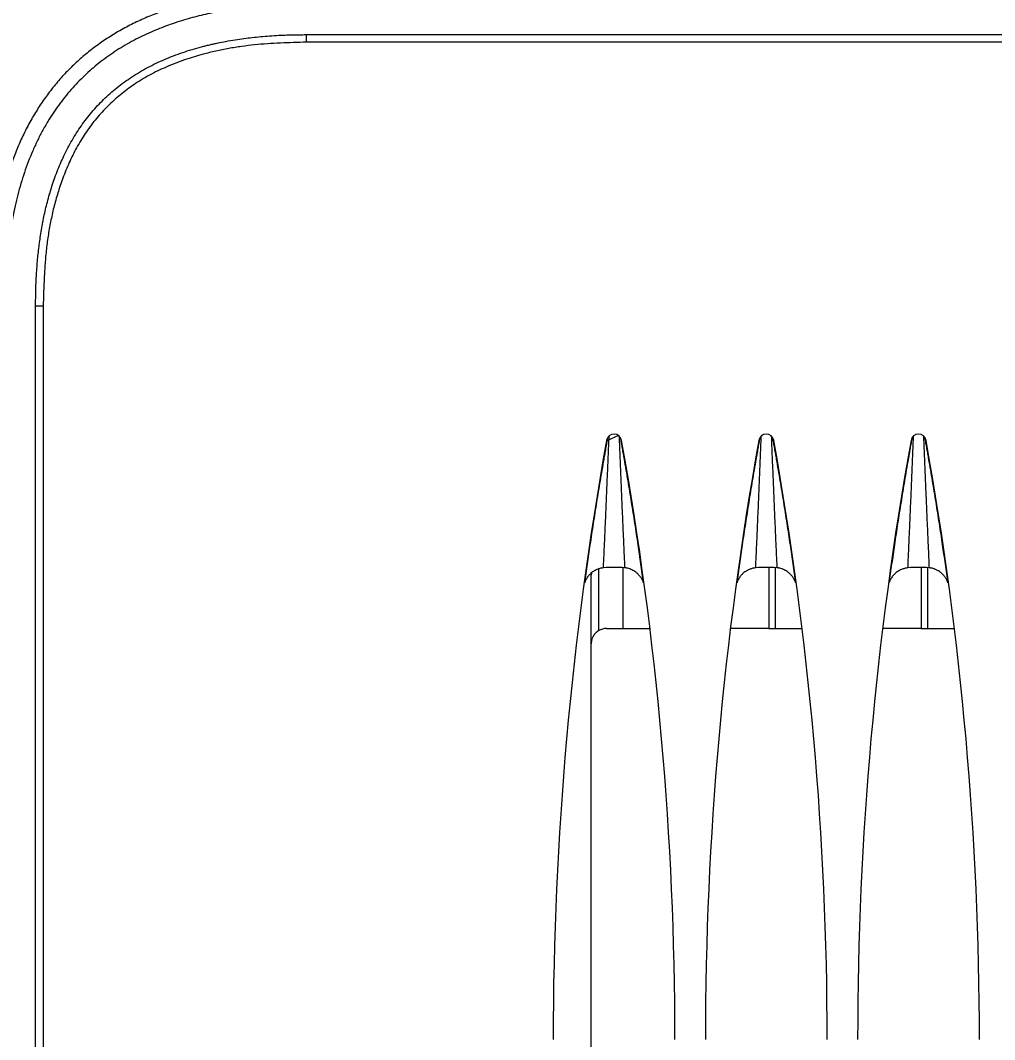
# Model space of a CAD drawing. Header units: metres. Extents: x -101133.8 to -101066.7, y -24899.3 to -24824.7.
# Drawn here: x -101103.0335 to -101102.9695, y -24833.4805 to -24833.4136 of the extents above; entities that cross this region are included whole.
import ezdxf

# ---------------------------------------------------------------- set-up
doc = ezdxf.new("R2010")
doc.units = ezdxf.units.M
doc.header["$LTSCALE"] = 0.2
doc.header["$PDSIZE"] = -5
doc.layers.add('CMT-COTATION DIVERS', color=1, linetype='Continuous')
doc.layers.add('CMT-CVC-MATERIEL', color=30, linetype='Continuous')
doc.styles.get("Standard").update_dxf_attribs({"font": 'arial.ttf'})
doc.dimstyles.get("Standard").update_dxf_attribs({"dimtxt": 0.18, "dimasz": 0.18, "dimexe": 0.18, "dimexo": 0.0625, "dimgap": 0.09, "dimtad": 0, "dimtih": 1, "dimtoh": 1, "dimdec": 4, "dimzin": 0, "dimdsep": 46, "dimtxsty": 'Standard', "dimcen": 0.09, "dimadec": 0, "dimazin": 0, "dimtfac": 1, "dimtdec": 4, "dimtofl": 0, "dimtmove": 0, "dimatfit": 3, "dimfxl": 1, "dimtolj": 1, "dimtzin": 0, "dimarcsym": 0})

# ---------------------------------------------------------------- blocks, each defined once
blk = doc.blocks.new('Cassette 600x600')
at = {"linetype": 'Continuous', "lineweight": 13}
for p, q in [((-20465.93, 461.005), (-20095.53, 461.005)), ((-20095.53, 461.005), (-20095.53, 460.505)), ((-20095.53, 460.505), (-20465.93, 460.505)), ((-20078.23, 443.205), (-20077.73, 443.205)), ((-20078.23, 72.805), (-20078.23, 443.205)), ((-20077.73, 443.205), (-20077.73, 72.805)), ((-20168.291, 424.505), (-20113.23, 424.505)), ((-20113.076, 424.493), (-20113.23, 424.505)), ((-20112.819, 424.019), (-20116.872, 424.019)), ((-20105.73, 423.702), (-20105.73, 423.736)), ((-20105.633, 423.686), (-20105.651, 423.722)), ((-20116.73, 423.505), (-20116.73, 422.832)), ((-20112.73, 423.527), (-20112.74, 423.7)), ((-20104.051, 422.724), (-20104.415, 423.469)), ((-20116.73, 422.832), (-20116.73, 422.422)), ((-20116.73, 422.422), (-20116.73, 420.649)), ((-20112.733, 422.422), (-20116.73, 422.422)), ((-20112.74, 422.31), (-20112.73, 422.483)), ((-20105.73, 422.274), (-20105.73, 422.308)), ((-20112.23, 421.246), (-20112.23, 421.28)), ((-20116.73, 412.832), (-20116.73, 415.361)), ((-20112.73, 413.527), (-20112.74, 413.7)), ((-20105.73, 413.702), (-20105.73, 413.736)), ((-20112.73, 412.832), (-20116.73, 412.832)), ((-20116.73, 412.832), (-20116.73, 412.421)), ((-20116.73, 412.421), (-20116.73, 410.649)), ((-20112.733, 412.421), (-20116.73, 412.421)), ((-20112.74, 412.31), (-20112.73, 412.483)), ((-20105.73, 412.274), (-20105.73, 412.308)), ((-20112.23, 411.246), (-20112.23, 411.28)), ((-20116.73, 402.832), (-20116.73, 405.361)), ((-20112.23, 404.73), (-20112.23, 404.764)), ((-20112.73, 403.527), (-20112.74, 403.7)), ((-20105.73, 403.702), (-20105.73, 403.736)), ((-20112.73, 402.832), (-20116.73, 402.832)), ((-20116.73, 402.832), (-20116.73, 402.421)), ((-20116.73, 402.421), (-20116.73, 400.649)), ((-20112.733, 402.421), (-20116.73, 402.421)), ((-20112.74, 402.31), (-20112.73, 402.483)), ((-20105.73, 402.274), (-20105.73, 402.308)), ((-20112.23, 401.246), (-20112.23, 401.28))]:
    blk.add_line(p, q, dxfattribs=at)
for centre, radius, start, end in [((-20143.73, 204.505), 222.5, 79.81251, 90), ((-20117.73, 423.505), 1, 0, 30.92657), ((-20104.465, 423.005), 0.5, 280.18749, 79.81251), ((-20143.73, 641.505), 222.5, 270, 280.18749), ((-20143.73, 194.505), 222.5, 79.81251, 90), ((-20104.465, 413.005), 0.5, 280.18749, 79.81251), ((-20143.73, 631.505), 222.5, 270, 280.18749), ((-20143.73, 184.505), 222.5, 79.81251, 90), ((-20104.465, 403.005), 0.5, 280.18749, 79.81251), ((-20143.73, 621.505), 222.5, 270, 280.18749)]:
    blk.add_arc(centre, radius, start, end, dxfattribs=at)
for points, knots in [([(-20074.73, 443.205), (-20074.743, 443.605), (-20074.756, 444.005), (-20074.772, 444.405), (-20074.788, 444.805), (-20074.807, 445.205), (-20074.83, 445.603), (-20074.853, 446), (-20074.88, 446.394), (-20074.917, 446.797), (-20074.954, 447.2), (-20074.999, 447.612), (-20075.049, 447.988), (-20075.099, 448.363), (-20075.153, 448.703), (-20075.217, 449.052), (-20075.28, 449.4), (-20075.353, 449.757), (-20075.434, 450.108), (-20075.514, 450.458), (-20075.602, 450.803), (-20075.701, 451.153), (-20075.799, 451.502), (-20075.909, 451.856), (-20076.019, 452.184), (-20076.128, 452.511), (-20076.237, 452.812), (-20076.357, 453.116), (-20076.476, 453.42), (-20076.605, 453.728), (-20076.741, 454.03), (-20076.877, 454.331), (-20077.02, 454.626), (-20077.173, 454.921), (-20077.327, 455.215), (-20077.491, 455.508), (-20077.657, 455.785), (-20077.822, 456.062), (-20077.99, 456.322), (-20078.167, 456.581), (-20078.343, 456.839), (-20078.53, 457.095), (-20078.723, 457.345), (-20078.917, 457.594), (-20079.118, 457.837), (-20079.326, 458.073), (-20079.534, 458.309), (-20079.75, 458.539), (-20079.973, 458.762), (-20080.196, 458.985), (-20080.426, 459.201), (-20080.662, 459.409), (-20080.898, 459.617), (-20081.141, 459.818), (-20081.39, 460.012), (-20081.64, 460.205), (-20081.896, 460.392), (-20082.154, 460.568), (-20082.412, 460.745), (-20082.673, 460.913), (-20082.95, 461.078), (-20083.227, 461.244), (-20083.52, 461.408), (-20083.814, 461.562), (-20084.109, 461.715), (-20084.404, 461.858), (-20084.705, 461.994), (-20085.007, 462.13), (-20085.315, 462.259), (-20085.619, 462.378), (-20085.923, 462.497), (-20086.224, 462.607), (-20086.551, 462.716), (-20086.879, 462.826), (-20087.233, 462.935), (-20087.582, 463.034), (-20087.932, 463.133), (-20088.276, 463.221), (-20088.627, 463.301), (-20088.978, 463.382), (-20089.335, 463.455), (-20089.683, 463.518), (-20090.032, 463.582), (-20090.372, 463.636), (-20090.747, 463.686), (-20091.123, 463.736), (-20091.535, 463.781), (-20091.938, 463.818), (-20092.341, 463.855), (-20092.735, 463.882), (-20093.132, 463.905), (-20093.53, 463.928), (-20093.93, 463.947), (-20094.33, 463.963), (-20094.73, 463.979), (-20095.13, 463.992), (-20095.53, 464.005)], [0, 0, 0, 0, 1, 1, 1, 2, 2, 2, 3, 3, 3, 4, 4, 4, 5, 5, 5, 6, 6, 6, 7, 7, 7, 8, 8, 8, 9, 9, 9, 10, 10, 10, 11, 11, 11, 12, 12, 12, 13, 13, 13, 14, 14, 14, 15, 15, 15, 16, 16, 16, 17, 17, 17, 18, 18, 18, 19, 19, 19, 20, 20, 20, 21, 21, 21, 22, 22, 22, 23, 23, 23, 24, 24, 24, 25, 25, 25, 26, 26, 26, 27, 27, 27, 28, 28, 28, 29, 29, 29, 30, 30, 30, 31, 31, 31, 32, 32, 32, 32]), ([(-20075.73, 443.205), (-20075.743, 443.59), (-20075.755, 443.974), (-20075.77, 444.358), (-20075.785, 444.742), (-20075.803, 445.126), (-20075.825, 445.51), (-20075.847, 445.894), (-20075.874, 446.278), (-20075.908, 446.66), (-20075.942, 447.041), (-20075.982, 447.419), (-20076.033, 447.805), (-20076.085, 448.191), (-20076.147, 448.584), (-20076.219, 448.975), (-20076.292, 449.367), (-20076.376, 449.756), (-20076.467, 450.135), (-20076.558, 450.514), (-20076.657, 450.883), (-20076.778, 451.28), (-20076.9, 451.676), (-20077.045, 452.101), (-20077.155, 452.403), (-20077.242, 452.644), (-20077.307, 452.808), (-20077.382, 452.99), (-20077.457, 453.172), (-20077.542, 453.374), (-20077.629, 453.568), (-20077.716, 453.763), (-20077.804, 453.951), (-20077.896, 454.137), (-20077.988, 454.323), (-20078.084, 454.509), (-20078.185, 454.695), (-20078.287, 454.882), (-20078.394, 455.07), (-20078.505, 455.255), (-20078.615, 455.44), (-20078.729, 455.622), (-20078.847, 455.801), (-20078.965, 455.98), (-20079.087, 456.157), (-20079.213, 456.331), (-20079.339, 456.506), (-20079.47, 456.679), (-20079.602, 456.845), (-20079.734, 457.012), (-20079.867, 457.172), (-20080.005, 457.33), (-20080.142, 457.488), (-20080.283, 457.644), (-20080.428, 457.796), (-20080.573, 457.949), (-20080.721, 458.098), (-20080.872, 458.243), (-20081.022, 458.388), (-20081.175, 458.529), (-20081.335, 458.67), (-20081.496, 458.811), (-20081.664, 458.952), (-20081.834, 459.088), (-20082.004, 459.224), (-20082.175, 459.355), (-20082.351, 459.483), (-20082.527, 459.612), (-20082.708, 459.737), (-20082.885, 459.855), (-20083.063, 459.973), (-20083.237, 460.084), (-20083.435, 460.203), (-20083.634, 460.323), (-20083.856, 460.45), (-20084.075, 460.568), (-20084.294, 460.687), (-20084.51, 460.797), (-20084.73, 460.904), (-20084.95, 461.01), (-20085.175, 461.112), (-20085.399, 461.209), (-20085.624, 461.306), (-20085.849, 461.398), (-20086.081, 461.486), (-20086.314, 461.575), (-20086.554, 461.662), (-20086.793, 461.742), (-20087.033, 461.823), (-20087.272, 461.899), (-20087.515, 461.971), (-20087.757, 462.042), (-20088.003, 462.11), (-20088.244, 462.172), (-20088.486, 462.235), (-20088.724, 462.292), (-20088.98, 462.35), (-20089.237, 462.407), (-20089.512, 462.464), (-20089.783, 462.515), (-20090.054, 462.567), (-20090.321, 462.613), (-20090.59, 462.655), (-20090.859, 462.696), (-20091.131, 462.734), (-20091.402, 462.767), (-20091.672, 462.8), (-20091.942, 462.829), (-20092.216, 462.853), (-20092.489, 462.878), (-20092.766, 462.898), (-20093.043, 462.915), (-20093.319, 462.932), (-20093.595, 462.945), (-20093.871, 462.956), (-20094.147, 462.967), (-20094.424, 462.976), (-20094.7, 462.984), (-20094.977, 462.992), (-20095.253, 462.999), (-20095.53, 463.005)], [0, 0, 0, 0, 1, 1, 1, 2, 2, 2, 3, 3, 3, 4, 4, 4, 5, 5, 5, 6, 6, 6, 7, 7, 7, 8, 8, 8, 9, 9, 9, 10, 10, 10, 11, 11, 11, 12, 12, 12, 13, 13, 13, 14, 14, 14, 15, 15, 15, 16, 16, 16, 17, 17, 17, 18, 18, 18, 19, 19, 19, 20, 20, 20, 21, 21, 21, 22, 22, 22, 23, 23, 23, 24, 24, 24, 25, 25, 25, 26, 26, 26, 27, 27, 27, 28, 28, 28, 29, 29, 29, 30, 30, 30, 31, 31, 31, 32, 32, 32, 33, 33, 33, 34, 34, 34, 35, 35, 35, 36, 36, 36, 37, 37, 37, 38, 38, 38, 39, 39, 39, 40, 40, 40, 40]), ([(-20095.53, 461.005), (-20095.206, 461.003), (-20094.882, 461), (-20094.558, 460.992), (-20094.234, 460.984), (-20093.91, 460.971), (-20093.587, 460.952), (-20093.263, 460.934), (-20092.939, 460.911), (-20092.617, 460.882), (-20092.295, 460.854), (-20091.974, 460.82), (-20091.649, 460.779), (-20091.324, 460.739), (-20090.995, 460.692), (-20090.666, 460.638), (-20090.337, 460.584), (-20090.009, 460.523), (-20089.689, 460.457), (-20089.37, 460.391), (-20089.058, 460.319), (-20088.723, 460.231), (-20088.387, 460.143), (-20088.028, 460.038), (-20087.769, 459.958), (-20087.55, 459.89), (-20087.403, 459.839), (-20087.238, 459.781), (-20087.073, 459.722), (-20086.89, 459.655), (-20086.713, 459.587), (-20086.537, 459.518), (-20086.366, 459.448), (-20086.196, 459.375), (-20086.026, 459.301), (-20085.857, 459.225), (-20085.686, 459.144), (-20085.516, 459.063), (-20085.344, 458.977), (-20085.174, 458.888), (-20085.005, 458.799), (-20084.838, 458.707), (-20084.673, 458.612), (-20084.508, 458.516), (-20084.345, 458.418), (-20084.184, 458.315), (-20084.023, 458.212), (-20083.864, 458.105), (-20083.709, 457.996), (-20083.554, 457.887), (-20083.403, 457.776), (-20083.254, 457.661), (-20083.105, 457.546), (-20082.959, 457.427), (-20082.815, 457.305), (-20082.671, 457.183), (-20082.53, 457.057), (-20082.393, 456.93), (-20082.256, 456.802), (-20082.123, 456.672), (-20081.989, 456.535), (-20081.855, 456.397), (-20081.721, 456.252), (-20081.591, 456.106), (-20081.461, 455.959), (-20081.336, 455.81), (-20081.213, 455.658), (-20081.091, 455.505), (-20080.972, 455.349), (-20080.858, 455.192), (-20080.743, 455.036), (-20080.634, 454.879), (-20080.524, 454.711), (-20080.414, 454.543), (-20080.302, 454.364), (-20080.195, 454.185), (-20080.089, 454.006), (-20079.988, 453.827), (-20079.891, 453.645), (-20079.794, 453.462), (-20079.7, 453.277), (-20079.611, 453.091), (-20079.522, 452.905), (-20079.438, 452.719), (-20079.355, 452.527), (-20079.272, 452.334), (-20079.192, 452.136), (-20079.115, 451.936), (-20079.039, 451.736), (-20078.966, 451.534), (-20078.898, 451.336), (-20078.831, 451.138), (-20078.768, 450.943), (-20078.704, 450.729), (-20078.64, 450.514), (-20078.575, 450.279), (-20078.531, 450.115), (-20078.502, 450.006), (-20078.482, 449.927), (-20078.46, 449.841), (-20078.439, 449.755), (-20078.416, 449.66), (-20078.394, 449.566), (-20078.372, 449.472), (-20078.351, 449.378), (-20078.331, 449.29), (-20078.311, 449.202), (-20078.293, 449.118), (-20078.272, 449.013), (-20078.214, 448.732), (-20078.132, 448.295), (-20078.067, 447.895), (-20078.003, 447.495), (-20077.956, 447.132), (-20077.915, 446.768), (-20077.874, 446.403), (-20077.839, 446.038), (-20077.811, 445.634), (-20077.783, 445.231), (-20077.763, 444.789), (-20077.753, 444.498), (-20077.749, 444.375), (-20077.746, 444.279), (-20077.744, 444.175), (-20077.742, 444.072), (-20077.74, 443.961), (-20077.738, 443.852), (-20077.736, 443.743), (-20077.735, 443.636), (-20077.733, 443.528), (-20077.732, 443.421), (-20077.731, 443.313), (-20077.73, 443.205)], [0, 0, 0, 0, 1, 1, 1, 2, 2, 2, 3, 3, 3, 4, 4, 4, 5, 5, 5, 6, 6, 6, 7, 7, 7, 8, 8, 8, 9, 9, 9, 10, 10, 10, 11, 11, 11, 12, 12, 12, 13, 13, 13, 14, 14, 14, 15, 15, 15, 16, 16, 16, 17, 17, 17, 18, 18, 18, 19, 19, 19, 20, 20, 20, 21, 21, 21, 22, 22, 22, 23, 23, 23, 24, 24, 24, 25, 25, 25, 26, 26, 26, 27, 27, 27, 28, 28, 28, 29, 29, 29, 30, 30, 30, 31, 31, 31, 32, 32, 32, 33, 33, 33, 34, 34, 34, 35, 35, 35, 36, 36, 36, 37, 37, 37, 38, 38, 38, 39, 39, 39, 40, 40, 40, 41, 41, 41, 42, 42, 42, 43, 43, 43, 44, 44, 44, 44]), ([(-20078.23, 443.205), (-20078.237, 443.491), (-20078.244, 443.776), (-20078.253, 444.061), (-20078.262, 444.347), (-20078.272, 444.632), (-20078.284, 444.917), (-20078.297, 445.202), (-20078.312, 445.487), (-20078.332, 445.772), (-20078.351, 446.056), (-20078.375, 446.341), (-20078.404, 446.625), (-20078.432, 446.908), (-20078.466, 447.19), (-20078.506, 447.473), (-20078.546, 447.756), (-20078.592, 448.04), (-20078.642, 448.318), (-20078.691, 448.596), (-20078.746, 448.867), (-20078.811, 449.156), (-20078.876, 449.445), (-20078.952, 449.751), (-20079.014, 449.987), (-20079.076, 450.223), (-20079.125, 450.389), (-20079.181, 450.573), (-20079.237, 450.757), (-20079.301, 450.958), (-20079.366, 451.153), (-20079.432, 451.348), (-20079.5, 451.537), (-20079.572, 451.726), (-20079.644, 451.915), (-20079.72, 452.104), (-20079.8, 452.291), (-20079.879, 452.478), (-20079.962, 452.663), (-20080.049, 452.846), (-20080.136, 453.029), (-20080.227, 453.211), (-20080.322, 453.39), (-20080.417, 453.568), (-20080.515, 453.744), (-20080.619, 453.92), (-20080.724, 454.097), (-20080.835, 454.274), (-20080.942, 454.436), (-20081.048, 454.597), (-20081.149, 454.742), (-20081.256, 454.889), (-20081.363, 455.035), (-20081.476, 455.183), (-20081.592, 455.327), (-20081.707, 455.471), (-20081.826, 455.611), (-20081.947, 455.749), (-20082.069, 455.887), (-20082.194, 456.022), (-20082.322, 456.154), (-20082.45, 456.286), (-20082.581, 456.416), (-20082.715, 456.542), (-20082.849, 456.668), (-20082.986, 456.791), (-20083.126, 456.91), (-20083.265, 457.03), (-20083.408, 457.146), (-20083.553, 457.259), (-20083.698, 457.372), (-20083.847, 457.482), (-20083.996, 457.587), (-20084.146, 457.693), (-20084.297, 457.794), (-20084.45, 457.891), (-20084.603, 457.989), (-20084.759, 458.084), (-20084.917, 458.175), (-20085.075, 458.266), (-20085.234, 458.354), (-20085.395, 458.439), (-20085.557, 458.523), (-20085.719, 458.605), (-20085.884, 458.683), (-20086.049, 458.761), (-20086.216, 458.837), (-20086.382, 458.909), (-20086.549, 458.981), (-20086.715, 459.049), (-20086.888, 459.116), (-20087.061, 459.183), (-20087.24, 459.249), (-20087.401, 459.307), (-20087.562, 459.364), (-20087.705, 459.414), (-20087.919, 459.481), (-20088.17, 459.559), (-20088.519, 459.663), (-20088.844, 459.749), (-20089.169, 459.836), (-20089.47, 459.906), (-20089.781, 459.971), (-20090.091, 460.037), (-20090.409, 460.096), (-20090.727, 460.148), (-20091.045, 460.201), (-20091.361, 460.245), (-20091.68, 460.282), (-20091.999, 460.319), (-20092.319, 460.35), (-20092.64, 460.375), (-20092.96, 460.4), (-20093.281, 460.42), (-20093.602, 460.436), (-20093.923, 460.452), (-20094.244, 460.465), (-20094.565, 460.476), (-20094.887, 460.487), (-20095.208, 460.496), (-20095.53, 460.505)], [0, 0, 0, 0, 1, 1, 1, 2, 2, 2, 3, 3, 3, 4, 4, 4, 5, 5, 5, 6, 6, 6, 7, 7, 7, 8, 8, 8, 9, 9, 9, 10, 10, 10, 11, 11, 11, 12, 12, 12, 13, 13, 13, 14, 14, 14, 15, 15, 15, 16, 16, 16, 17, 17, 17, 18, 18, 18, 19, 19, 19, 20, 20, 20, 21, 21, 21, 22, 22, 22, 23, 23, 23, 24, 24, 24, 25, 25, 25, 26, 26, 26, 27, 27, 27, 28, 28, 28, 29, 29, 29, 30, 30, 30, 31, 31, 31, 32, 32, 32, 33, 33, 33, 34, 34, 34, 35, 35, 35, 36, 36, 36, 37, 37, 37, 38, 38, 38, 39, 39, 39, 40, 40, 40, 40]), ([(-20116.872, 424.019), (-20116.874, 424.023), (-20116.877, 424.027), (-20116.879, 424.031), (-20116.882, 424.035), (-20116.884, 424.039), (-20116.887, 424.044), (-20116.89, 424.048), (-20116.893, 424.053), (-20116.896, 424.057), (-20116.899, 424.062), (-20116.903, 424.068), (-20116.907, 424.073), (-20116.911, 424.079), (-20116.915, 424.085), (-20116.92, 424.092), (-20116.925, 424.098), (-20116.93, 424.105), (-20116.935, 424.112), (-20116.94, 424.119), (-20116.946, 424.126), (-20116.952, 424.134), (-20116.958, 424.141), (-20116.964, 424.149), (-20116.971, 424.156), (-20116.978, 424.164), (-20116.985, 424.172), (-20116.992, 424.18), (-20117, 424.188), (-20117.007, 424.196), (-20117.015, 424.205), (-20117.023, 424.213), (-20117.032, 424.221), (-20117.04, 424.229), (-20117.048, 424.236), (-20117.055, 424.243), (-20117.066, 424.253), (-20117.077, 424.263), (-20117.092, 424.275), (-20117.107, 424.287), (-20117.121, 424.299), (-20117.135, 424.309), (-20117.15, 424.32), (-20117.166, 424.331), (-20117.182, 424.341), (-20117.197, 424.351), (-20117.212, 424.36), (-20117.226, 424.369), (-20117.245, 424.38), (-20117.264, 424.39), (-20117.289, 424.403), (-20117.313, 424.415), (-20117.337, 424.426), (-20117.361, 424.436), (-20117.384, 424.444), (-20117.408, 424.453), (-20117.432, 424.461), (-20117.458, 424.468), (-20117.483, 424.475), (-20117.511, 424.481), (-20117.532, 424.485), (-20117.553, 424.489), (-20117.566, 424.491), (-20117.581, 424.493), (-20117.597, 424.495), (-20117.614, 424.497), (-20117.631, 424.498), (-20117.647, 424.5), (-20117.664, 424.501), (-20117.68, 424.502), (-20117.697, 424.503), (-20117.713, 424.504), (-20117.73, 424.505)], [0, 0, 0, 0, 1, 1, 1, 2, 2, 2, 3, 3, 3, 4, 4, 4, 5, 5, 5, 6, 6, 6, 7, 7, 7, 8, 8, 8, 9, 9, 9, 10, 10, 10, 11, 11, 11, 12, 12, 12, 13, 13, 13, 14, 14, 14, 15, 15, 15, 16, 16, 16, 17, 17, 17, 18, 18, 18, 19, 19, 19, 20, 20, 20, 21, 21, 21, 22, 22, 22, 23, 23, 23, 24, 24, 24, 24]), ([(-20104.205, 423.432), (-20104.323, 423.453), (-20104.442, 423.475), (-20104.56, 423.496), (-20104.678, 423.517), (-20104.795, 423.538), (-20104.916, 423.559), (-20105.036, 423.581), (-20105.16, 423.602), (-20105.271, 423.622), (-20105.383, 423.642), (-20105.483, 423.66), (-20105.627, 423.685), (-20105.816, 423.718), (-20106.081, 423.764), (-20106.326, 423.806), (-20106.571, 423.848), (-20106.796, 423.886), (-20107.026, 423.924), (-20107.256, 423.963), (-20107.492, 424.002), (-20107.726, 424.04), (-20107.96, 424.079), (-20108.193, 424.117), (-20108.426, 424.154), (-20108.659, 424.192), (-20108.893, 424.229), (-20109.127, 424.266), (-20109.361, 424.303), (-20109.595, 424.34), (-20109.828, 424.376), (-20110.06, 424.412), (-20110.292, 424.447), (-20110.529, 424.483), (-20110.766, 424.519), (-20111.009, 424.555), (-20111.231, 424.588), (-20111.452, 424.621), (-20111.652, 424.65), (-20111.858, 424.679), (-20112.064, 424.709), (-20112.275, 424.739), (-20112.485, 424.769), (-20112.695, 424.799), (-20112.904, 424.828), (-20113.113, 424.857), (-20113.322, 424.887), (-20113.531, 424.916), (-20113.74, 424.945)], [0, 0, 0, 0, 1, 1, 1, 2, 2, 2, 3, 3, 3, 4, 4, 4, 5, 5, 5, 6, 6, 6, 7, 7, 7, 8, 8, 8, 9, 9, 9, 10, 10, 10, 11, 11, 11, 12, 12, 12, 13, 13, 13, 14, 14, 14, 15, 15, 15, 16, 16, 16, 16]), ([(-20112.74, 423.7), (-20112.746, 423.731), (-20112.752, 423.762), (-20112.758, 423.793), (-20112.764, 423.824), (-20112.77, 423.855), (-20112.778, 423.886), (-20112.785, 423.918), (-20112.793, 423.949), (-20112.802, 423.979), (-20112.81, 424.009), (-20112.819, 424.037), (-20112.832, 424.071), (-20112.845, 424.106), (-20112.862, 424.148), (-20112.882, 424.187), (-20112.901, 424.227), (-20112.921, 424.265), (-20112.944, 424.301), (-20112.966, 424.338), (-20112.991, 424.375), (-20113.019, 424.413), (-20113.047, 424.45), (-20113.079, 424.49), (-20113.106, 424.52), (-20113.132, 424.551), (-20113.154, 424.574), (-20113.178, 424.598), (-20113.202, 424.622), (-20113.23, 424.648), (-20113.257, 424.671), (-20113.285, 424.695), (-20113.313, 424.717), (-20113.344, 424.74), (-20113.376, 424.762), (-20113.411, 424.785), (-20113.439, 424.802), (-20113.467, 424.819), (-20113.487, 424.829), (-20113.511, 424.841), (-20113.534, 424.853), (-20113.56, 424.866), (-20113.585, 424.878), (-20113.611, 424.889), (-20113.637, 424.901), (-20113.662, 424.912), (-20113.688, 424.923), (-20113.714, 424.934), (-20113.74, 424.945)], [0, 0, 0, 0, 1, 1, 1, 2, 2, 2, 3, 3, 3, 4, 4, 4, 5, 5, 5, 6, 6, 6, 7, 7, 7, 8, 8, 8, 9, 9, 9, 10, 10, 10, 11, 11, 11, 12, 12, 12, 13, 13, 13, 14, 14, 14, 15, 15, 15, 16, 16, 16, 16]), ([(-20112.74, 423.7), (-20112.379, 423.684), (-20112.018, 423.668), (-20111.657, 423.651), (-20111.296, 423.635), (-20110.935, 423.619), (-20110.574, 423.603), (-20110.213, 423.587), (-20109.853, 423.571), (-20109.492, 423.556), (-20109.131, 423.54), (-20108.77, 423.524), (-20108.409, 423.509), (-20108.049, 423.494), (-20107.688, 423.479), (-20107.328, 423.464), (-20106.968, 423.449), (-20106.608, 423.434), (-20106.247, 423.419), (-20105.887, 423.404), (-20105.527, 423.39), (-20105.166, 423.375), (-20104.806, 423.36), (-20104.446, 423.346), (-20104.086, 423.331)], [0, 0, 0, 0, 1, 1, 1, 2, 2, 2, 3, 3, 3, 4, 4, 4, 5, 5, 5, 6, 6, 6, 7, 7, 7, 8, 8, 8, 8]), ([(-20112.73, 422.483), (-20112.73, 422.503), (-20112.73, 422.524), (-20112.73, 422.544), (-20112.73, 422.565), (-20112.73, 422.585), (-20112.73, 422.606), (-20112.73, 422.627), (-20112.73, 422.648), (-20112.73, 422.669), (-20112.73, 422.69), (-20112.73, 422.711), (-20112.73, 422.733), (-20112.73, 422.755), (-20112.73, 422.777), (-20112.73, 422.799), (-20112.73, 422.822), (-20112.73, 422.844), (-20112.73, 422.867), (-20112.73, 422.89), (-20112.73, 422.912), (-20112.73, 422.935), (-20112.73, 422.958), (-20112.73, 422.981), (-20112.73, 423.004), (-20112.73, 423.028), (-20112.73, 423.051), (-20112.73, 423.074), (-20112.73, 423.097), (-20112.73, 423.12), (-20112.73, 423.142), (-20112.73, 423.165), (-20112.73, 423.188), (-20112.73, 423.21), (-20112.73, 423.232), (-20112.73, 423.254), (-20112.73, 423.276), (-20112.73, 423.298), (-20112.73, 423.319), (-20112.73, 423.341), (-20112.73, 423.362), (-20112.73, 423.383), (-20112.73, 423.404), (-20112.73, 423.425), (-20112.73, 423.445), (-20112.73, 423.466), (-20112.73, 423.486), (-20112.73, 423.507), (-20112.73, 423.527)], [0, 0, 0, 0, 1, 1, 1, 2, 2, 2, 3, 3, 3, 4, 4, 4, 5, 5, 5, 6, 6, 6, 7, 7, 7, 8, 8, 8, 9, 9, 9, 10, 10, 10, 11, 11, 11, 12, 12, 12, 13, 13, 13, 14, 14, 14, 15, 15, 15, 16, 16, 16, 16]), ([(-20113.74, 421.065), (-20113.531, 421.094), (-20113.322, 421.124), (-20113.113, 421.153), (-20112.904, 421.182), (-20112.695, 421.212), (-20112.485, 421.241), (-20112.275, 421.271), (-20112.064, 421.301), (-20111.858, 421.331), (-20111.652, 421.361), (-20111.452, 421.39), (-20111.231, 421.422), (-20111.009, 421.455), (-20110.766, 421.491), (-20110.529, 421.527), (-20110.292, 421.563), (-20110.06, 421.598), (-20109.828, 421.634), (-20109.595, 421.67), (-20109.361, 421.707), (-20109.127, 421.744), (-20108.893, 421.781), (-20108.659, 421.818), (-20108.426, 421.856), (-20108.193, 421.894), (-20107.96, 421.931), (-20107.726, 421.97), (-20107.492, 422.008), (-20107.256, 422.048), (-20107.026, 422.086), (-20106.796, 422.125), (-20106.571, 422.163), (-20106.326, 422.204), (-20106.081, 422.246), (-20105.816, 422.292), (-20105.627, 422.325), (-20105.483, 422.351), (-20105.383, 422.368), (-20105.271, 422.388), (-20105.16, 422.408), (-20105.036, 422.43), (-20104.916, 422.451), (-20104.795, 422.473), (-20104.678, 422.493), (-20104.56, 422.515), (-20104.442, 422.536), (-20104.323, 422.557), (-20104.205, 422.578)], [0, 0, 0, 0, 1, 1, 1, 2, 2, 2, 3, 3, 3, 4, 4, 4, 5, 5, 5, 6, 6, 6, 7, 7, 7, 8, 8, 8, 9, 9, 9, 10, 10, 10, 11, 11, 11, 12, 12, 12, 13, 13, 13, 14, 14, 14, 15, 15, 15, 16, 16, 16, 16]), ([(-20104.086, 422.679), (-20104.446, 422.664), (-20104.806, 422.65), (-20105.166, 422.635), (-20105.527, 422.621), (-20105.887, 422.606), (-20106.247, 422.591), (-20106.608, 422.576), (-20106.968, 422.562), (-20107.328, 422.547), (-20107.688, 422.532), (-20108.049, 422.516), (-20108.409, 422.501), (-20108.77, 422.486), (-20109.131, 422.47), (-20109.492, 422.454), (-20109.853, 422.439), (-20110.213, 422.423), (-20110.574, 422.407), (-20110.935, 422.391), (-20111.296, 422.375), (-20111.657, 422.359), (-20112.018, 422.343), (-20112.379, 422.327), (-20112.74, 422.31)], [0, 0, 0, 0, 1, 1, 1, 2, 2, 2, 3, 3, 3, 4, 4, 4, 5, 5, 5, 6, 6, 6, 7, 7, 7, 8, 8, 8, 8]), ([(-20113.74, 421.065), (-20113.732, 421.068), (-20113.724, 421.071), (-20113.717, 421.074), (-20113.709, 421.077), (-20113.701, 421.08), (-20113.693, 421.083), (-20113.685, 421.086), (-20113.677, 421.089), (-20113.669, 421.092), (-20113.662, 421.095), (-20113.655, 421.098), (-20113.646, 421.101), (-20113.623, 421.111), (-20113.589, 421.126), (-20113.558, 421.141), (-20113.528, 421.156), (-20113.502, 421.17), (-20113.475, 421.186), (-20113.448, 421.202), (-20113.421, 421.219), (-20113.397, 421.235), (-20113.372, 421.251), (-20113.351, 421.266), (-20113.322, 421.288), (-20113.294, 421.311), (-20113.258, 421.34), (-20113.226, 421.368), (-20113.194, 421.397), (-20113.167, 421.424), (-20113.139, 421.453), (-20113.112, 421.483), (-20113.085, 421.514), (-20113.061, 421.543), (-20113.038, 421.571), (-20113.018, 421.598), (-20112.992, 421.635), (-20112.967, 421.672), (-20112.937, 421.72), (-20112.911, 421.767), (-20112.886, 421.813), (-20112.865, 421.857), (-20112.846, 421.902), (-20112.827, 421.946), (-20112.811, 421.99), (-20112.796, 422.039), (-20112.781, 422.088), (-20112.768, 422.142), (-20112.761, 422.178), (-20112.759, 422.19), (-20112.757, 422.2), (-20112.755, 422.211), (-20112.753, 422.221), (-20112.751, 422.233), (-20112.75, 422.244), (-20112.748, 422.255), (-20112.746, 422.266), (-20112.745, 422.277), (-20112.743, 422.288), (-20112.741, 422.299), (-20112.74, 422.31)], [0, 0, 0, 0, 1, 1, 1, 2, 2, 2, 3, 3, 3, 4, 4, 4, 5, 5, 5, 6, 6, 6, 7, 7, 7, 8, 8, 8, 9, 9, 9, 10, 10, 10, 11, 11, 11, 12, 12, 12, 13, 13, 13, 14, 14, 14, 15, 15, 15, 16, 16, 16, 17, 17, 17, 18, 18, 18, 19, 19, 19, 20, 20, 20, 20]), ([(-20104.205, 413.432), (-20104.323, 413.453), (-20104.442, 413.475), (-20104.56, 413.496), (-20104.678, 413.517), (-20104.795, 413.538), (-20104.916, 413.559), (-20105.036, 413.581), (-20105.16, 413.602), (-20105.271, 413.622), (-20105.383, 413.642), (-20105.483, 413.66), (-20105.627, 413.685), (-20105.816, 413.718), (-20106.081, 413.764), (-20106.326, 413.806), (-20106.571, 413.848), (-20106.796, 413.886), (-20107.026, 413.924), (-20107.256, 413.963), (-20107.492, 414.002), (-20107.726, 414.04), (-20107.96, 414.079), (-20108.193, 414.117), (-20108.426, 414.154), (-20108.659, 414.192), (-20108.893, 414.229), (-20109.127, 414.266), (-20109.361, 414.303), (-20109.595, 414.34), (-20109.828, 414.376), (-20110.06, 414.412), (-20110.292, 414.447), (-20110.529, 414.483), (-20110.766, 414.519), (-20111.009, 414.555), (-20111.231, 414.588), (-20111.452, 414.621), (-20111.652, 414.65), (-20111.858, 414.679), (-20112.064, 414.709), (-20112.275, 414.739), (-20112.485, 414.769), (-20112.695, 414.799), (-20112.904, 414.828), (-20113.113, 414.857), (-20113.322, 414.887), (-20113.531, 414.916), (-20113.74, 414.945)], [0, 0, 0, 0, 1, 1, 1, 2, 2, 2, 3, 3, 3, 4, 4, 4, 5, 5, 5, 6, 6, 6, 7, 7, 7, 8, 8, 8, 9, 9, 9, 10, 10, 10, 11, 11, 11, 12, 12, 12, 13, 13, 13, 14, 14, 14, 15, 15, 15, 16, 16, 16, 16]), ([(-20112.74, 413.7), (-20112.746, 413.731), (-20112.752, 413.762), (-20112.758, 413.793), (-20112.764, 413.824), (-20112.77, 413.855), (-20112.778, 413.886), (-20112.785, 413.918), (-20112.793, 413.949), (-20112.802, 413.979), (-20112.81, 414.009), (-20112.819, 414.037), (-20112.832, 414.071), (-20112.845, 414.106), (-20112.862, 414.148), (-20112.882, 414.187), (-20112.901, 414.227), (-20112.921, 414.265), (-20112.944, 414.302), (-20112.966, 414.338), (-20112.991, 414.375), (-20113.019, 414.413), (-20113.047, 414.45), (-20113.079, 414.49), (-20113.106, 414.52), (-20113.132, 414.551), (-20113.154, 414.574), (-20113.178, 414.598), (-20113.202, 414.622), (-20113.23, 414.648), (-20113.257, 414.671), (-20113.285, 414.695), (-20113.313, 414.717), (-20113.344, 414.74), (-20113.376, 414.762), (-20113.411, 414.785), (-20113.439, 414.802), (-20113.467, 414.819), (-20113.487, 414.829), (-20113.511, 414.841), (-20113.534, 414.853), (-20113.56, 414.866), (-20113.585, 414.878), (-20113.611, 414.889), (-20113.637, 414.901), (-20113.662, 414.912), (-20113.688, 414.923), (-20113.714, 414.934), (-20113.74, 414.945)], [0, 0, 0, 0, 1, 1, 1, 2, 2, 2, 3, 3, 3, 4, 4, 4, 5, 5, 5, 6, 6, 6, 7, 7, 7, 8, 8, 8, 9, 9, 9, 10, 10, 10, 11, 11, 11, 12, 12, 12, 13, 13, 13, 14, 14, 14, 15, 15, 15, 16, 16, 16, 16]), ([(-20112.74, 413.7), (-20112.379, 413.684), (-20112.018, 413.668), (-20111.657, 413.651), (-20111.296, 413.635), (-20110.935, 413.619), (-20110.574, 413.603), (-20110.213, 413.587), (-20109.853, 413.571), (-20109.492, 413.556), (-20109.131, 413.54), (-20108.77, 413.524), (-20108.409, 413.509), (-20108.049, 413.494), (-20107.688, 413.479), (-20107.328, 413.464), (-20106.968, 413.449), (-20106.608, 413.434), (-20106.247, 413.419), (-20105.887, 413.404), (-20105.527, 413.39), (-20105.166, 413.375), (-20104.806, 413.36), (-20104.446, 413.346), (-20104.086, 413.331)], [0, 0, 0, 0, 1, 1, 1, 2, 2, 2, 3, 3, 3, 4, 4, 4, 5, 5, 5, 6, 6, 6, 7, 7, 7, 8, 8, 8, 8]), ([(-20112.73, 412.483), (-20112.73, 412.503), (-20112.73, 412.524), (-20112.73, 412.544), (-20112.73, 412.565), (-20112.73, 412.585), (-20112.73, 412.606), (-20112.73, 412.627), (-20112.73, 412.648), (-20112.73, 412.669), (-20112.73, 412.69), (-20112.73, 412.711), (-20112.73, 412.733), (-20112.73, 412.755), (-20112.73, 412.777), (-20112.73, 412.799), (-20112.73, 412.822), (-20112.73, 412.844), (-20112.73, 412.867), (-20112.73, 412.89), (-20112.73, 412.912), (-20112.73, 412.935), (-20112.73, 412.958), (-20112.73, 412.981), (-20112.73, 413.004), (-20112.73, 413.028), (-20112.73, 413.051), (-20112.73, 413.074), (-20112.73, 413.097), (-20112.73, 413.119), (-20112.73, 413.142), (-20112.73, 413.165), (-20112.73, 413.188), (-20112.73, 413.21), (-20112.73, 413.232), (-20112.73, 413.254), (-20112.73, 413.276), (-20112.73, 413.298), (-20112.73, 413.319), (-20112.73, 413.341), (-20112.73, 413.362), (-20112.73, 413.383), (-20112.73, 413.404), (-20112.73, 413.425), (-20112.73, 413.445), (-20112.73, 413.466), (-20112.73, 413.486), (-20112.73, 413.507), (-20112.73, 413.527)], [0, 0, 0, 0, 1, 1, 1, 2, 2, 2, 3, 3, 3, 4, 4, 4, 5, 5, 5, 6, 6, 6, 7, 7, 7, 8, 8, 8, 9, 9, 9, 10, 10, 10, 11, 11, 11, 12, 12, 12, 13, 13, 13, 14, 14, 14, 15, 15, 15, 16, 16, 16, 16]), ([(-20113.74, 411.065), (-20113.531, 411.094), (-20113.322, 411.124), (-20113.113, 411.153), (-20112.904, 411.182), (-20112.695, 411.212), (-20112.485, 411.241), (-20112.275, 411.271), (-20112.064, 411.301), (-20111.858, 411.331), (-20111.652, 411.361), (-20111.452, 411.39), (-20111.231, 411.422), (-20111.009, 411.455), (-20110.766, 411.491), (-20110.529, 411.527), (-20110.292, 411.563), (-20110.06, 411.598), (-20109.828, 411.634), (-20109.595, 411.67), (-20109.361, 411.707), (-20109.127, 411.744), (-20108.893, 411.781), (-20108.659, 411.818), (-20108.426, 411.856), (-20108.193, 411.894), (-20107.96, 411.931), (-20107.726, 411.97), (-20107.492, 412.008), (-20107.256, 412.048), (-20107.026, 412.086), (-20106.796, 412.125), (-20106.571, 412.163), (-20106.326, 412.204), (-20106.081, 412.246), (-20105.816, 412.292), (-20105.627, 412.325), (-20105.483, 412.351), (-20105.383, 412.368), (-20105.271, 412.388), (-20105.16, 412.408), (-20105.036, 412.43), (-20104.916, 412.451), (-20104.795, 412.473), (-20104.678, 412.493), (-20104.56, 412.515), (-20104.442, 412.536), (-20104.323, 412.557), (-20104.205, 412.578)], [0, 0, 0, 0, 1, 1, 1, 2, 2, 2, 3, 3, 3, 4, 4, 4, 5, 5, 5, 6, 6, 6, 7, 7, 7, 8, 8, 8, 9, 9, 9, 10, 10, 10, 11, 11, 11, 12, 12, 12, 13, 13, 13, 14, 14, 14, 15, 15, 15, 16, 16, 16, 16]), ([(-20104.086, 412.679), (-20104.446, 412.664), (-20104.806, 412.65), (-20105.166, 412.635), (-20105.527, 412.621), (-20105.887, 412.606), (-20106.247, 412.591), (-20106.608, 412.576), (-20106.968, 412.562), (-20107.328, 412.547), (-20107.688, 412.532), (-20108.049, 412.517), (-20108.409, 412.501), (-20108.77, 412.486), (-20109.131, 412.47), (-20109.492, 412.455), (-20109.853, 412.439), (-20110.213, 412.423), (-20110.574, 412.407), (-20110.935, 412.391), (-20111.296, 412.375), (-20111.657, 412.359), (-20112.018, 412.343), (-20112.379, 412.327), (-20112.74, 412.31)], [0, 0, 0, 0, 1, 1, 1, 2, 2, 2, 3, 3, 3, 4, 4, 4, 5, 5, 5, 6, 6, 6, 7, 7, 7, 8, 8, 8, 8]), ([(-20113.74, 411.065), (-20113.732, 411.068), (-20113.724, 411.071), (-20113.717, 411.074), (-20113.709, 411.077), (-20113.701, 411.08), (-20113.693, 411.083), (-20113.685, 411.086), (-20113.677, 411.089), (-20113.669, 411.092), (-20113.662, 411.095), (-20113.655, 411.098), (-20113.646, 411.101), (-20113.623, 411.111), (-20113.589, 411.126), (-20113.558, 411.141), (-20113.528, 411.156), (-20113.502, 411.17), (-20113.475, 411.186), (-20113.448, 411.202), (-20113.421, 411.219), (-20113.397, 411.235), (-20113.372, 411.251), (-20113.351, 411.266), (-20113.322, 411.288), (-20113.294, 411.311), (-20113.258, 411.34), (-20113.226, 411.368), (-20113.194, 411.397), (-20113.167, 411.424), (-20113.139, 411.453), (-20113.112, 411.483), (-20113.085, 411.514), (-20113.061, 411.543), (-20113.038, 411.571), (-20113.018, 411.598), (-20112.992, 411.635), (-20112.967, 411.672), (-20112.937, 411.72), (-20112.911, 411.767), (-20112.886, 411.813), (-20112.865, 411.857), (-20112.846, 411.902), (-20112.827, 411.946), (-20112.811, 411.99), (-20112.796, 412.039), (-20112.781, 412.088), (-20112.768, 412.142), (-20112.761, 412.178), (-20112.759, 412.19), (-20112.757, 412.2), (-20112.755, 412.211), (-20112.753, 412.221), (-20112.751, 412.233), (-20112.75, 412.244), (-20112.748, 412.255), (-20112.746, 412.266), (-20112.745, 412.277), (-20112.743, 412.288), (-20112.741, 412.299), (-20112.74, 412.31)], [0, 0, 0, 0, 1, 1, 1, 2, 2, 2, 3, 3, 3, 4, 4, 4, 5, 5, 5, 6, 6, 6, 7, 7, 7, 8, 8, 8, 9, 9, 9, 10, 10, 10, 11, 11, 11, 12, 12, 12, 13, 13, 13, 14, 14, 14, 15, 15, 15, 16, 16, 16, 17, 17, 17, 18, 18, 18, 19, 19, 19, 20, 20, 20, 20]), ([(-20104.205, 403.432), (-20104.323, 403.453), (-20104.442, 403.475), (-20104.56, 403.496), (-20104.678, 403.517), (-20104.795, 403.538), (-20104.916, 403.559), (-20105.036, 403.581), (-20105.16, 403.602), (-20105.271, 403.622), (-20105.383, 403.642), (-20105.483, 403.66), (-20105.627, 403.685), (-20105.816, 403.718), (-20106.081, 403.764), (-20106.326, 403.806), (-20106.571, 403.848), (-20106.796, 403.886), (-20107.026, 403.924), (-20107.256, 403.963), (-20107.492, 404.002), (-20107.726, 404.04), (-20107.96, 404.079), (-20108.193, 404.117), (-20108.426, 404.154), (-20108.659, 404.192), (-20108.893, 404.229), (-20109.127, 404.266), (-20109.361, 404.303), (-20109.595, 404.34), (-20109.828, 404.376), (-20110.06, 404.412), (-20110.292, 404.447), (-20110.529, 404.483), (-20110.766, 404.519), (-20111.009, 404.555), (-20111.231, 404.588), (-20111.452, 404.621), (-20111.652, 404.65), (-20111.858, 404.679), (-20112.064, 404.709), (-20112.275, 404.739), (-20112.485, 404.769), (-20112.695, 404.799), (-20112.904, 404.828), (-20113.113, 404.857), (-20113.322, 404.887), (-20113.531, 404.916), (-20113.74, 404.945)], [0, 0, 0, 0, 1, 1, 1, 2, 2, 2, 3, 3, 3, 4, 4, 4, 5, 5, 5, 6, 6, 6, 7, 7, 7, 8, 8, 8, 9, 9, 9, 10, 10, 10, 11, 11, 11, 12, 12, 12, 13, 13, 13, 14, 14, 14, 15, 15, 15, 16, 16, 16, 16]), ([(-20112.74, 403.7), (-20112.746, 403.731), (-20112.752, 403.762), (-20112.758, 403.793), (-20112.764, 403.824), (-20112.77, 403.855), (-20112.778, 403.886), (-20112.785, 403.918), (-20112.793, 403.949), (-20112.802, 403.979), (-20112.81, 404.009), (-20112.819, 404.037), (-20112.832, 404.071), (-20112.845, 404.106), (-20112.862, 404.148), (-20112.882, 404.187), (-20112.901, 404.227), (-20112.921, 404.265), (-20112.944, 404.302), (-20112.966, 404.338), (-20112.991, 404.375), (-20113.019, 404.413), (-20113.047, 404.45), (-20113.079, 404.49), (-20113.106, 404.52), (-20113.132, 404.551), (-20113.154, 404.574), (-20113.178, 404.598), (-20113.202, 404.622), (-20113.23, 404.648), (-20113.257, 404.671), (-20113.285, 404.695), (-20113.313, 404.717), (-20113.344, 404.74), (-20113.376, 404.762), (-20113.411, 404.785), (-20113.439, 404.802), (-20113.467, 404.819), (-20113.487, 404.829), (-20113.511, 404.841), (-20113.534, 404.853), (-20113.56, 404.866), (-20113.585, 404.878), (-20113.611, 404.889), (-20113.637, 404.901), (-20113.662, 404.912), (-20113.688, 404.923), (-20113.714, 404.934), (-20113.74, 404.945)], [0, 0, 0, 0, 1, 1, 1, 2, 2, 2, 3, 3, 3, 4, 4, 4, 5, 5, 5, 6, 6, 6, 7, 7, 7, 8, 8, 8, 9, 9, 9, 10, 10, 10, 11, 11, 11, 12, 12, 12, 13, 13, 13, 14, 14, 14, 15, 15, 15, 16, 16, 16, 16]), ([(-20112.74, 403.7), (-20112.379, 403.684), (-20112.018, 403.668), (-20111.657, 403.651), (-20111.296, 403.635), (-20110.935, 403.619), (-20110.574, 403.603), (-20110.213, 403.587), (-20109.853, 403.571), (-20109.492, 403.556), (-20109.131, 403.54), (-20108.77, 403.524), (-20108.409, 403.509), (-20108.049, 403.494), (-20107.688, 403.479), (-20107.328, 403.464), (-20106.968, 403.449), (-20106.608, 403.434), (-20106.247, 403.419), (-20105.887, 403.404), (-20105.527, 403.39), (-20105.166, 403.375), (-20104.806, 403.36), (-20104.446, 403.346), (-20104.086, 403.331)], [0, 0, 0, 0, 1, 1, 1, 2, 2, 2, 3, 3, 3, 4, 4, 4, 5, 5, 5, 6, 6, 6, 7, 7, 7, 8, 8, 8, 8]), ([(-20112.73, 402.483), (-20112.73, 402.503), (-20112.73, 402.524), (-20112.73, 402.544), (-20112.73, 402.565), (-20112.73, 402.585), (-20112.73, 402.606), (-20112.73, 402.627), (-20112.73, 402.648), (-20112.73, 402.669), (-20112.73, 402.69), (-20112.73, 402.711), (-20112.73, 402.733), (-20112.73, 402.755), (-20112.73, 402.777), (-20112.73, 402.799), (-20112.73, 402.822), (-20112.73, 402.844), (-20112.73, 402.867), (-20112.73, 402.89), (-20112.73, 402.912), (-20112.73, 402.935), (-20112.73, 402.958), (-20112.73, 402.981), (-20112.73, 403.004), (-20112.73, 403.028), (-20112.73, 403.051), (-20112.73, 403.074), (-20112.73, 403.097), (-20112.73, 403.119), (-20112.73, 403.142), (-20112.73, 403.165), (-20112.73, 403.188), (-20112.73, 403.21), (-20112.73, 403.232), (-20112.73, 403.254), (-20112.73, 403.276), (-20112.73, 403.298), (-20112.73, 403.319), (-20112.73, 403.341), (-20112.73, 403.362), (-20112.73, 403.383), (-20112.73, 403.404), (-20112.73, 403.425), (-20112.73, 403.445), (-20112.73, 403.466), (-20112.73, 403.486), (-20112.73, 403.507), (-20112.73, 403.527)], [0, 0, 0, 0, 1, 1, 1, 2, 2, 2, 3, 3, 3, 4, 4, 4, 5, 5, 5, 6, 6, 6, 7, 7, 7, 8, 8, 8, 9, 9, 9, 10, 10, 10, 11, 11, 11, 12, 12, 12, 13, 13, 13, 14, 14, 14, 15, 15, 15, 16, 16, 16, 16]), ([(-20113.74, 401.065), (-20113.531, 401.094), (-20113.322, 401.124), (-20113.113, 401.153), (-20112.904, 401.182), (-20112.695, 401.212), (-20112.485, 401.241), (-20112.275, 401.271), (-20112.064, 401.301), (-20111.858, 401.331), (-20111.652, 401.361), (-20111.452, 401.39), (-20111.231, 401.422), (-20111.009, 401.455), (-20110.766, 401.491), (-20110.529, 401.527), (-20110.292, 401.563), (-20110.06, 401.598), (-20109.828, 401.634), (-20109.595, 401.67), (-20109.361, 401.707), (-20109.127, 401.744), (-20108.893, 401.781), (-20108.659, 401.818), (-20108.426, 401.856), (-20108.193, 401.894), (-20107.96, 401.931), (-20107.726, 401.97), (-20107.492, 402.008), (-20107.256, 402.048), (-20107.026, 402.086), (-20106.796, 402.125), (-20106.571, 402.163), (-20106.326, 402.204), (-20106.081, 402.246), (-20105.816, 402.292), (-20105.627, 402.325), (-20105.483, 402.351), (-20105.383, 402.368), (-20105.271, 402.388), (-20105.16, 402.408), (-20105.036, 402.43), (-20104.916, 402.451), (-20104.795, 402.473), (-20104.678, 402.493), (-20104.56, 402.515), (-20104.442, 402.536), (-20104.323, 402.557), (-20104.205, 402.578)], [0, 0, 0, 0, 1, 1, 1, 2, 2, 2, 3, 3, 3, 4, 4, 4, 5, 5, 5, 6, 6, 6, 7, 7, 7, 8, 8, 8, 9, 9, 9, 10, 10, 10, 11, 11, 11, 12, 12, 12, 13, 13, 13, 14, 14, 14, 15, 15, 15, 16, 16, 16, 16]), ([(-20113.74, 401.065), (-20113.732, 401.068), (-20113.724, 401.071), (-20113.717, 401.074), (-20113.709, 401.077), (-20113.701, 401.08), (-20113.693, 401.083), (-20113.685, 401.086), (-20113.677, 401.089), (-20113.669, 401.092), (-20113.662, 401.095), (-20113.655, 401.097), (-20113.646, 401.101), (-20113.623, 401.111), (-20113.589, 401.126), (-20113.558, 401.141), (-20113.528, 401.156), (-20113.502, 401.17), (-20113.475, 401.186), (-20113.448, 401.202), (-20113.421, 401.219), (-20113.397, 401.235), (-20113.372, 401.251), (-20113.351, 401.266), (-20113.322, 401.288), (-20113.294, 401.311), (-20113.258, 401.34), (-20113.226, 401.368), (-20113.194, 401.397), (-20113.167, 401.424), (-20113.139, 401.453), (-20113.112, 401.483), (-20113.085, 401.514), (-20113.061, 401.543), (-20113.038, 401.571), (-20113.018, 401.598), (-20112.992, 401.635), (-20112.967, 401.672), (-20112.937, 401.72), (-20112.911, 401.767), (-20112.886, 401.813), (-20112.865, 401.857), (-20112.846, 401.902), (-20112.827, 401.946), (-20112.811, 401.99), (-20112.796, 402.039), (-20112.781, 402.088), (-20112.768, 402.142), (-20112.761, 402.178), (-20112.759, 402.19), (-20112.757, 402.2), (-20112.755, 402.211), (-20112.753, 402.221), (-20112.751, 402.233), (-20112.75, 402.244), (-20112.748, 402.255), (-20112.746, 402.266), (-20112.745, 402.277), (-20112.743, 402.288), (-20112.741, 402.299), (-20112.74, 402.31)], [0, 0, 0, 0, 1, 1, 1, 2, 2, 2, 3, 3, 3, 4, 4, 4, 5, 5, 5, 6, 6, 6, 7, 7, 7, 8, 8, 8, 9, 9, 9, 10, 10, 10, 11, 11, 11, 12, 12, 12, 13, 13, 13, 14, 14, 14, 15, 15, 15, 16, 16, 16, 17, 17, 17, 18, 18, 18, 19, 19, 19, 20, 20, 20, 20]), ([(-20104.086, 402.679), (-20104.446, 402.664), (-20104.806, 402.65), (-20105.166, 402.635), (-20105.527, 402.621), (-20105.887, 402.606), (-20106.247, 402.591), (-20106.608, 402.576), (-20106.968, 402.562), (-20107.328, 402.547), (-20107.688, 402.532), (-20108.049, 402.517), (-20108.409, 402.501), (-20108.77, 402.486), (-20109.131, 402.47), (-20109.492, 402.454), (-20109.853, 402.439), (-20110.213, 402.423), (-20110.574, 402.407), (-20110.935, 402.391), (-20111.296, 402.375), (-20111.657, 402.359), (-20112.018, 402.343), (-20112.379, 402.327), (-20112.74, 402.31)], [0, 0, 0, 0, 1, 1, 1, 2, 2, 2, 3, 3, 3, 4, 4, 4, 5, 5, 5, 6, 6, 6, 7, 7, 7, 8, 8, 8, 8])]:
    blk.add_open_spline(points, degree=3, knots=knots, dxfattribs=at)
blk = doc.blocks.new('COT-45')
at = {"color": 0}
for p, q in [((0, -1), (0, 1)), ((-1, 0), (1, 0))]:
    blk.add_line(p, q, dxfattribs=at)
at = {"color": 0, "const_width": 0.4}
blk.add_lwpolyline([(-0.4419, -0.4419), (0.4419, 0.4419)], dxfattribs=at)
blk = doc.blocks.new('*D87')
at = {"layer": 'CMT-COTATION DIVERS', "color": 0, "lineweight": -2}
for p, q in [((-101106.435908, -24831.696781), (-101106.435908, -24834.830787)), ((-101102.469093, -24834.01305), (-101102.469093, -24834.830787)), ((-101106.410908, -24834.780787), (-101102.494093, -24834.780787))]:
    blk.add_line(p, q, dxfattribs=at)
at = {"layer": 'Defpoints', "color": 0, "lineweight": 15}
for p in [(-101106.435908, -24831.666781), (-101102.469093, -24833.98305), (-101102.469093, -24834.780787)]:
    blk.add_point(p, dxfattribs=at)
at = {"layer": 'CMT-COTATION DIVERS', "color": 0, "lineweight": -2, "xscale": 0.025, "yscale": 0.025, "zscale": 0.025, "rotation": 180}
blk.add_blockref('COT-45', (-101106.435908, -24834.780787), dxfattribs=at)
at = {"layer": 'CMT-COTATION DIVERS', "color": 0, "lineweight": -2, "xscale": 0.025, "yscale": 0.025, "zscale": 0.025}
blk.add_blockref('COT-45', (-101102.469093, -24834.780787), dxfattribs=at)
at = {"layer": 'CMT-COTATION DIVERS', "color": 0, "lineweight": 15, "insert": (-101104.452501, -24834.704968), "char_height": 0.075, "attachment_point": 5}
blk.add_mtext('\\A1;397', dxfattribs=at)

msp = doc.modelspace()

# ---------------------------------------------------------------- block references
at = {"layer": 'CMT-CVC-MATERIEL', "xscale": 0.001, "yscale": 0.001, "zscale": 0.001, "rotation": 90}
msp.add_blockref('Cassette 600x600', (-101102.571482, -24813.336798), dxfattribs=at)

# ---------------------------------------------------------------- dimensions: what is measured, and where the dimension line sits
at = {"layer": 'CMT-COTATION DIVERS', "lineweight": 15}
dim = msp.add_linear_dim(base=(-101102.469093, -24834.780787), p1=(-101106.435908, -24831.666781), p2=(-101102.469093, -24833.98305), dimstyle='Standard', override={"dimscale": 0.05, "dimtxt": 1.5, "dimasz": 0.5, "dimexe": 1, "dimexo": 0.6, "dimgap": 0.75, "dimtad": 1, "dimtih": 0, "dimtoh": 0, "dimdec": 0, "dimlfac": 100, "dimblk": 'COT-45', "dimcen": 0, "dimadec": 2, "dimazin": 2, "dimtdec": 2, "dimtix": 1, "dimtmove": 1, "dimfrac": 1}, dxfattribs=at)
dim.commit()
dim.dimension.update_dxf_attribs({"geometry": '*D87', "text_midpoint": (-101104.452501, -24834.704968)})

doc.saveas('drawing.dxf')
